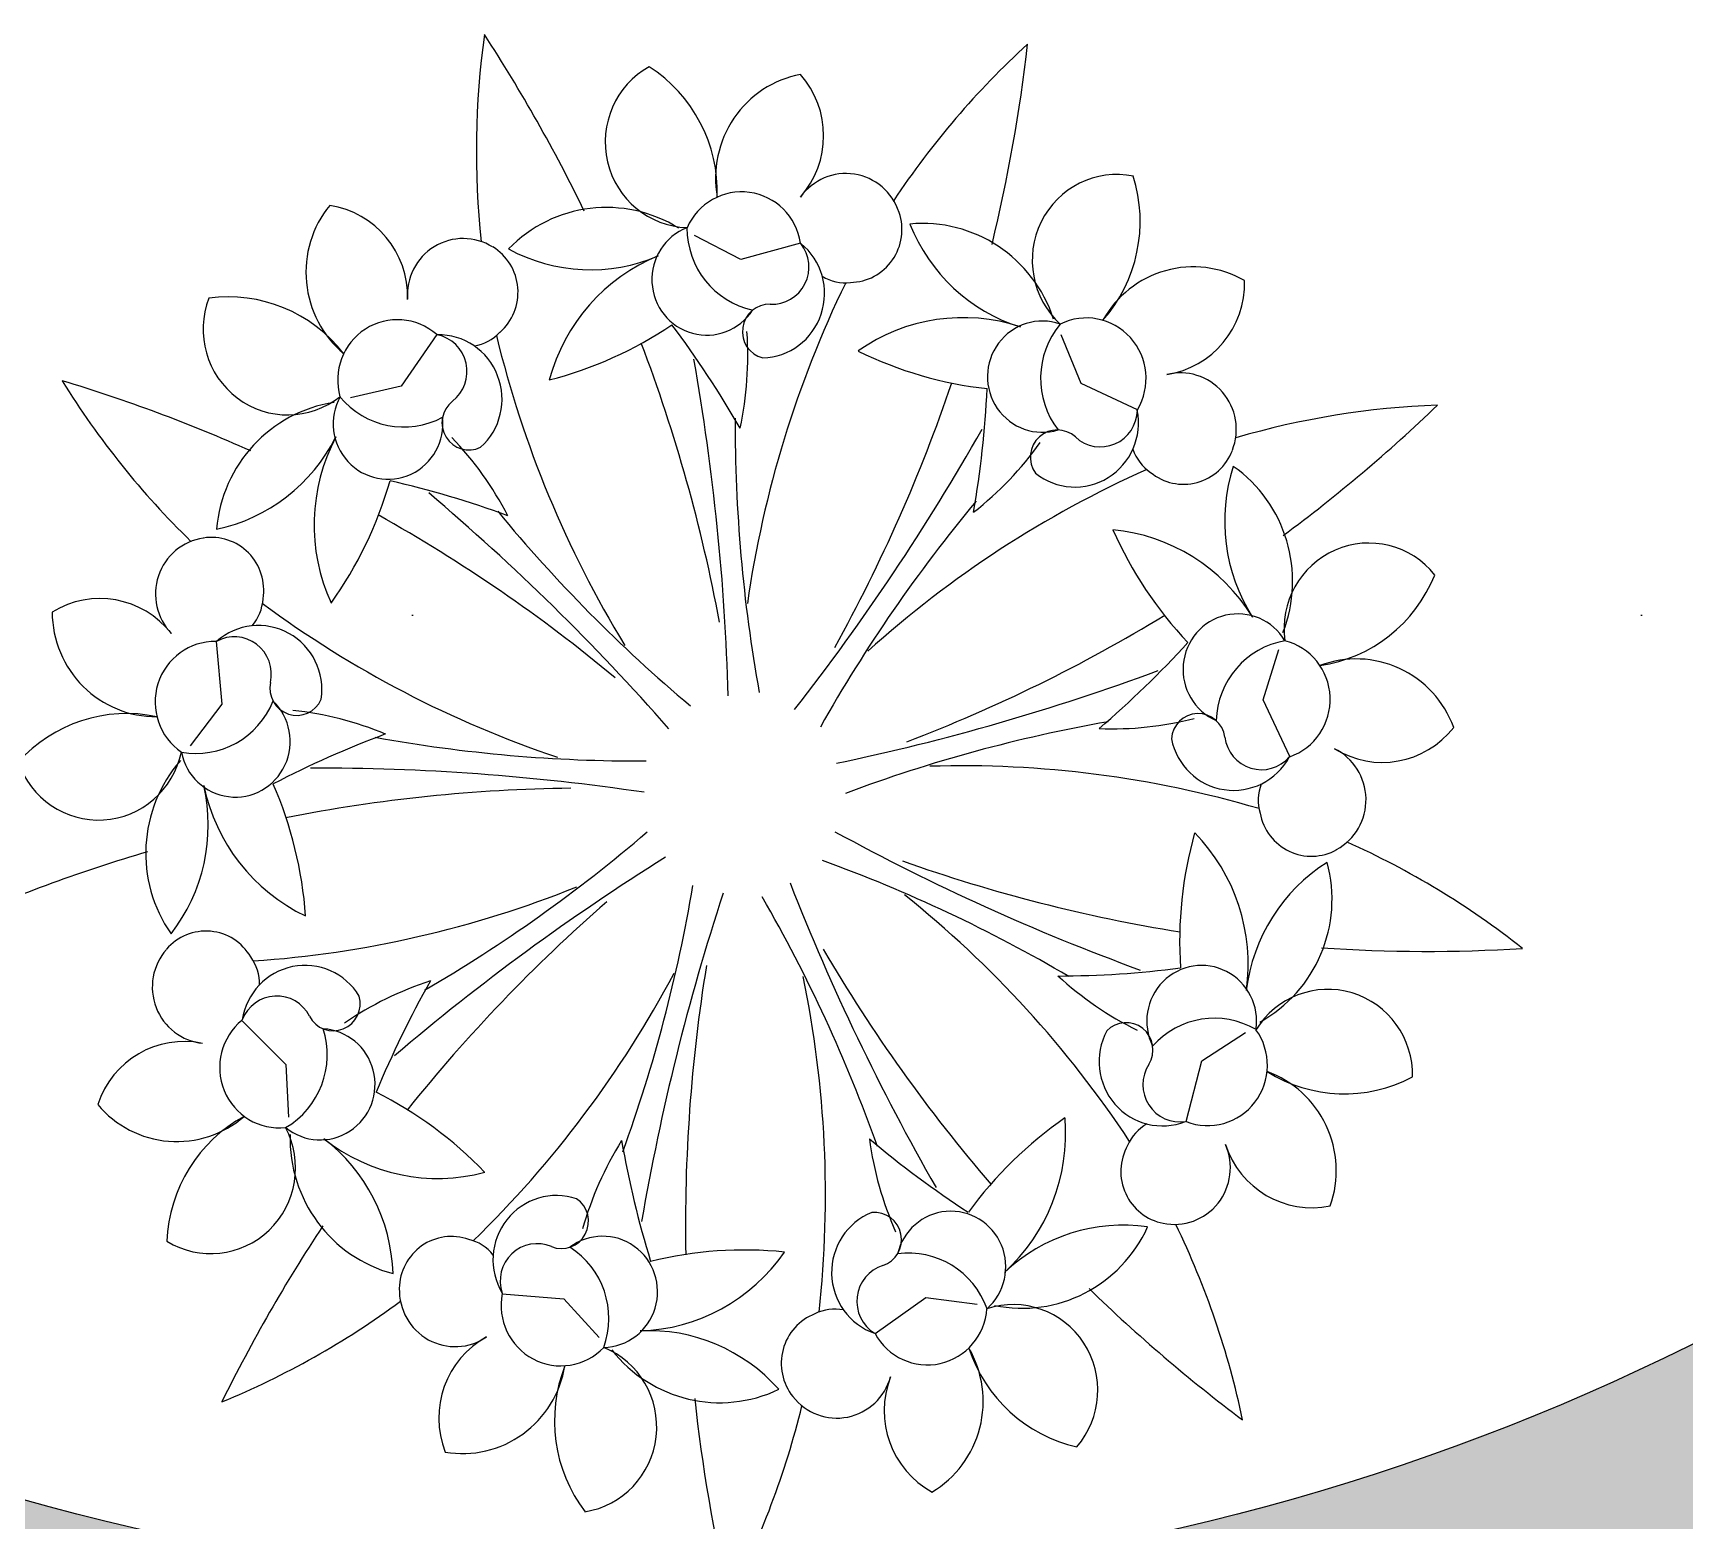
# Model space of a CAD drawing. Header units: millimetres. Extents: x 1351 to 1635, y 1399 to 1500.
# Drawn here: x 1578.28 to 1580.414, y 1470.444 to 1472.366 of the extents above; entities that cross this region are included whole.
import ezdxf

# ---------------------------------------------------------------- set-up
doc = ezdxf.new("R2010")
doc.units = ezdxf.units.MM
doc.layers.get('0').update_dxf_attribs({"color": 181})
doc.layers.add('margen', color=250, linetype='Continuous')

msp = doc.modelspace()

# ---------------------------------------------------------------- hatches: boundary and pattern name
at = {"true_color": 0x2776bb}
h = msp.add_hatch(color=152, dxfattribs=at)
h.dxf.hatch_style = 1
h.paths.add_polyline_path([(1557.6842, 1489.9553), (1615.6587, 1489.7451), (1615.8802, 1457.3756), (1557.4987, 1457.0017)])
h.paths.add_polyline_path([(1557.9493, 1489.9451), (1615.8573, 1489.9451), (1616.0815, 1457.1761), (1557.5866, 1457.0229)])
at = {"true_color": 0x5e67af}
h = msp.add_hatch(color=165, dxfattribs=at)
h.dxf.hatch_style = 1
edge = h.paths.add_edge_path(flags=17)
edge.add_arc((1579.086, 1473.3584), 3, 0, 360)
edge = h.paths.add_edge_path()
edge.add_arc((1579.086, 1473.3584), 4, 0, 360)
at = {"true_color": 0x58ba48}
h = msp.add_hatch(dxfattribs=at)
h.set_pattern_fill('DOTS', color=85)
edge = h.paths.add_edge_path()
edge.add_arc((1579.086, 1473.3584), 3, 0, 360)

# ---------------------------------------------------------------- linework, layer by layer
at = {"color": 72, "linetype": 'ByBlock'}
for p, q in [((1579.1938, 1472.0732), (1579.1342, 1472.1044)), ((1579.2711, 1472.0945), (1579.1938, 1472.0732)), ((1578.801, 1471.9763), (1578.7553, 1471.9097)), ((1579.6336, 1471.9132), (1579.6077, 1471.9759)), ((1578.7553, 1471.9097), (1578.6898, 1471.8947)), ((1579.7064, 1471.8792), (1579.6336, 1471.9132)), ((1578.516, 1471.5798), (1578.5233, 1471.499)), ((1579.8689, 1471.5044), (1579.8889, 1471.5693)), ((1579.903, 1471.4311), (1579.8689, 1471.5044)), ((1578.5233, 1471.499), (1578.4826, 1471.4449)), ((1578.5494, 1471.0905), (1578.6062, 1471.0334)), ((1579.7896, 1471.0382), (1579.8461, 1471.0749)), ((1578.6062, 1471.0334), (1578.6094, 1470.9655)), ((1579.7691, 1470.9598), (1579.7896, 1471.0382)), ((1578.8856, 1470.7375), (1578.9654, 1470.7308)), ((1578.9654, 1470.7308), (1579.011, 1470.6808)), ((1579.3673, 1470.6859), (1579.4328, 1470.7326)), ((1579.4328, 1470.7326), (1579.4994, 1470.724))]:
    msp.add_line(p, q, dxfattribs=at)
for centre, major_axis, start_param, end_param in [((1579.928, 1472.2129), (0, 1.089), 1.431891, 1.677896), ((1577.1555, 1471.2216), (0, 2.0714), -1.113762, -0.986814), ((1580.2847, 1471.5425), (0, 1.089), 0.73376, 0.979765), ((1577.5314, 1472.5872), (0, 2.0714), 4.471291, 4.59824), ((1579.1282, 1472.2251), (0, 0.1108), 0.50283, 3.106539), ((1578.9741, 1472.1601), (0, 0.1918), 4.68025, 5.718854), ((1579.2955, 1472.1786), (0, 0.1359), 0.182639, 1.753784), ((1579.1832, 1472.2331), (0, 0.1191), 3.985319, 5.439459), ((1579.3297, 1472.1112), (0, 0.0731), -1.251639, 0.946535), ((1579.6798, 1472.0722), (0, 0.1108), -0.195302, 2.408407), ((1579.1949, 1472.0825), (0, 0.0781), -1.416622, 1.151683), ((1579.5204, 1472.1227), (0, 0.1918), 3.982119, 5.020722), ((1578.7663, 1472.0566), (0, 0.1359), 0.880771, 2.451916), ((1578.6457, 1472.0252), (0, 0.1191), 4.683451, 6.13759), ((1579.0203, 1471.9599), (0, 0.1805), -0.551401, 0.790106), ((1579.3346, 1472.1119), (0, 0.0683), 3.154442, 5.043694), ((1579.4288, 1471.9393), (0, 0.1805), -1.249533, 0.091975), ((1578.8353, 1472.0272), (0, 0.0731), -0.553507, 1.644667), ((1579.1499, 1472.0473), (0, 0.0718), 0.368589, 4.130593), ((1579.2317, 1472.1141), (0, 0.1087), 1.56872, 2.930462), ((1579.6212, 1472.204), (0, 0.2279), 1.952877, 2.843257), ((1578.8386, 1472.0309), (0, 0.0683), 3.852574, 5.741826), ((1578.9997, 1472.2879), (0, 0.2279), 2.651008, 3.541389), ((1579.1764, 1471.8543), (0, 0.2413), 0.383083, 1.304591), ((1579.22, 1472.0292), (0, 0.0831), 3.169107, 5.605334), ((1579.2342, 1472.0636), (0, 0.0483), 3.094486, 5.389667), ((1579.7784, 1471.9278), (0, 0.1359), -0.515493, 1.055653), ((1580.5652, 1471.4279), (0, 1.3942), 1.113667, 1.42615), ((1579.329, 1472.102), (0, 0.0588), 2.599502, 3.25332), ((1579.727, 1472.0426), (0, 0.1191), 3.287188, 4.741327), ((1578.6086, 1471.9833), (0, 0.1108), 1.200962, 3.804671), ((1578.5318, 1471.8332), (0, 0.1918), -0.904803, 0.1338), ((1579.2307, 1471.9802), (0, 0.0352), -0.038209, 2.89582), ((1578.7502, 1471.9174), (0, 0.0781), -0.718491, 1.849814), ((1579.4812, 1471.7568), (0, 0.2413), -0.315049, 0.606459), ((1579.5835, 1471.9219), (0, 0.0718), -0.329542, 3.432461), ((1579.6403, 1471.9196), (0, 0.0781), 4.168431, 6.736736), ((1578.8033, 1471.8929), (0, 0.0831), 3.867239, 6.303466), ((1578.7924, 1471.9286), (0, 0.0483), 3.792618, 6.087799), ((1578.8405, 1472.0197), (0, 0.0588), 3.297633, 3.951451), ((1580.2156, 1472.3077), (0, 1.3942), 1.811799, 2.124282), ((1578.8211, 1472.4197), (0, 0.5178), 3.389267, 3.729894), ((1578.0804, 1471.2006), (0, 1.3028), -1.04417, -0.920828), ((1578.7666, 1471.9489), (0, 0.4417), 4.499057, 4.78302), ((1579.6886, 1471.9198), (0, 0.1087), 0.870588, 2.232331), ((1577.1555, 1471.2216), (0, 2.0714), -1.384708, -1.203606), ((1579.5681, 1472.4211), (0, 0.5178), 2.691135, 3.031762), ((1576.2587, 1471.4245), (0, 2.9561), -1.542047, -1.393957), ((1579.7618, 1471.8538), (0, 0.0731), 4.333414, 6.531589), ((1579.229, 1472.4943), (0, 1.089), 2.130023, 2.376028), ((1577.7346, 1469.9309), (0, 2.0714), -0.415631, -0.288682), ((1577.5314, 1472.5872), (0, 2.0714), 4.200346, 4.381447), ((1578.6944, 1471.7099), (0, 0.1805), 0.14673, 1.488238), ((1578.7382, 1471.8612), (0, 0.0718), 1.066721, 4.828724), ((1578.7584, 1471.9656), (0, 0.1087), 2.266851, 3.628594), ((1578.8426, 1471.8623), (0, 0.0352), 0.659923, 3.593952), ((1578.2266, 1471.9692), (0, 1.3028), 4.540883, 4.664225), ((1581.1076, 1471.8622), (0, 1.9447), 1.567642, 1.750816), ((1579.6256, 1471.8624), (0, 0.0831), 2.470976, 4.907203), ((1579.6585, 1471.8795), (0, 0.0483), 2.396354, 4.691535), ((1580.1322, 1470.7968), (0, 1.089), 0.035628, 0.281633), ((1578.6865, 1473.3886), (0, 2.0714), 3.773159, 3.900108), ((1578.4703, 1471.9478), (0, 0.2279), 3.34914, 4.239521), ((1578.881, 1471.7306), (0, 0.2413), 1.081215, 2.002722), ((1578.5069, 1471.5364), (0, 0.4417), -1.085996, -0.802033), ((1576.9733, 1473.3261), (0, 2.9561), 4.043007, 4.191097), ((1579.6028, 1471.8179), (0, 0.0352), -0.736341, 2.197688), ((1579.2274, 1472.096), (0, 0.4417), 3.800925, 4.084888), ((1579.7554, 1471.8473), (0, 0.0588), 1.90137, 2.555188), ((1579.766, 1471.8512), (0, 0.0683), 2.45631, 4.345562), ((1580.2744, 1470.5265), (0, 1.3942), 0.415535, 0.728018), ((1580.0441, 1471.7352), (0, 0.2279), 1.254745, 2.145126), ((1579.7285, 1471.6577), (0, 0.1805), 4.335521, 5.677028), ((1578.2498, 1471.9325), (0, 0.5178), 4.087399, 4.428025), ((1578.4565, 1470.5167), (0, 1.3028), -0.346039, -0.222697), ((1576.9188, 1469.5028), (0, 2.9561), -0.843915, -0.695825), ((1580.9656, 1470.5062), (0, 1.9447), 0.869511, 1.052685), ((1577.7346, 1469.9309), (0, 2.0714), -0.686576, -0.505475), ((1580.3554, 1472.9933), (0, 1.9447), 2.265774, 2.448948), ((1578.5101, 1471.646), (0, 0.0683), 4.550706, 6.439957), ((1579.6528, 1471.4838), (0, 0.2413), -1.01318, -0.091673), ((1580.1412, 1471.9362), (0, 0.5178), 1.993004, 2.33363), ((1580.0052, 1471.5962), (0, 0.1108), -0.893433, 1.710275), ((1578.5099, 1471.6411), (0, 0.0731), 0.144624, 2.342799), ((1579.9152, 1471.7386), (0, 0.1918), 3.283987, 4.322591), ((1578.3659, 1471.5162), (0, 0.1191), -0.901603, 0.552537), ((1578.5187, 1471.6387), (0, 0.0588), 3.995765, 4.649583), ((1578.4384, 1471.6187), (0, 0.1359), 1.578902, 3.150048), ((1579.3892, 1472.7542), (0, 1.3942), 2.50993, 2.822414), ((1578.6865, 1473.3886), (0, 2.0714), 3.502214, 3.683316), ((1579.8361, 1471.5437), (0, 0.0718), -1.027674, 2.734329), ((1578.5707, 1471.5174), (0, 0.0831), 4.565371, 7.001598), ((1578.5396, 1471.5376), (0, 0.0483), 4.490749, 6.78593), ((1578.5144, 1471.5017), (0, 0.0781), -0.020359, 2.547946), ((1578.8266, 1472.4629), (0, 1.3028), 3.842751, 3.966093), ((1579.9152, 1471.4737), (0, 0.1087), 0.172456, 1.534199), ((1579.8781, 1471.505), (0, 0.0781), 3.4703, 6.038605), ((1579.9891, 1471.4214), (0, 0.1359), -1.213625, 0.357521), ((1578.6202, 1471.5196), (0, 0.0352), 1.358054, 4.292083), ((1578.7281, 1474.3179), (0, 2.9561), 3.344875, 3.492965), ((1578.5408, 1471.4507), (0, 0.0718), 1.764853, 5.526856), ((1578.4901, 1471.5439), (0, 0.1087), 2.964983, 4.326726), ((1578.4006, 1471.295), (0, 0.1918), -0.206672, 0.831932), ((1578.57, 1471.0514), (0, 0.4417), -0.387865, -0.103902), ((1579.6737, 1471.9088), (0, 0.4417), 3.102794, 3.386757), ((1579.7848, 1471.4515), (0, 0.0352), -1.434472, 1.499557), ((1579.1788, 1470.2375), (0, 1.3028), 0.352093, 0.475435), ((1579.9959, 1469.5599), (0, 1.9447), 0.171379, 0.354553), ((1580.0226, 1471.5428), (0, 0.1191), 2.589056, 4.043195), ((1579.0609, 1473.3703), (0, 1.9447), 2.963906, 3.14708), ((1579.8306, 1471.4707), (0, 0.0831), 1.772844, 4.209071), ((1579.8666, 1471.4625), (0, 0.0483), 1.698222, 3.993403), ((1579.9294, 1471.3755), (0, 0.0731), 3.635283, 5.833457), ((1578.3641, 1471.46), (0, 0.1108), 1.899093, 4.502802), ((1578.6034, 1471.3064), (0, 0.1805), 0.844862, 2.18637), ((1578.6447, 1468.4603), (0, 2.9561), -0.145783, 0.002306), ((1579.4793, 1470.0251), (0, 1.3942), -0.282596, 0.029887), ((1578.1215, 1471.1876), (0, 0.5178), -1.497655, -1.157028), ((1579.9204, 1471.3747), (0, 0.0588), 1.203238, 1.857056), ((1578.2807, 1471.3428), (0, 0.2279), 4.047272, 4.937652), ((1578.7333, 1471.4436), (0, 0.2413), 1.779346, 2.700854), ((1578.9978, 1469.319), (0, 2.0714), 0.011556, 0.192657), ((1579.931, 1471.3708), (0, 0.0683), 1.758179, 3.64743), ((1577.8299, 1472.8167), (0, 1.9447), 3.662038, 3.845211), ((1580.7022, 1473.9357), (0, 2.9561), 2.646744, 2.794833), ((1580.2723, 1471.1917), (0, 0.5178), 1.294872, 1.635498), ((1579.611, 1471.163), (0, 0.2413), 4.571873, 5.493381), ((1579.542, 1470.3248), (0, 1.089), -0.662504, -0.416499), ((1578.9978, 1469.319), (0, 2.0714), 0.282501, 0.40945), ((1580.6287, 1468.7846), (0, 2.9561), 0.552348, 0.700438), ((1578.6521, 1469.4659), (0, 1.9447), -0.526753, -0.343579), ((1580.0802, 1473.251), (0, 2.0714), 2.804082, 2.985184), ((1580.0703, 1471.101), (0, 0.2279), 0.556613, 1.446994), ((1579.7794, 1471.247), (0, 0.1805), 3.637389, 4.978897), ((1581.9717, 1472.3585), (0, 2.9561), 1.948612, 2.096702), ((1578.4726, 1472.5584), (0, 1.3942), 3.208062, 3.520545), ((1577.2384, 1471.5917), (0, 1.9447), 4.360169, 4.543343), ((1581.9427, 1470.3241), (0, 2.9561), 1.25048, 1.39857), ((1577.5631, 1470.2684), (0, 1.9447), -1.224884, -1.04171), ((1578.5518, 1470.1585), (0, 1.3942), -0.980728, -0.668245), ((1580.354, 1469.6722), (0, 2.0714), 0.709687, 0.890789), ((1578.5028, 1471.1375), (0, 0.0683), -1.034348, 0.854904), ((1578.5058, 1471.1336), (0, 0.0731), 0.842756, 3.04093), ((1581.0605, 1472.2387), (0, 2.0714), 2.105951, 2.287052), ((1580.0802, 1473.251), (0, 2.0714), 3.075028, 3.201976), ((1578.6309, 1471.0784), (0, 0.0831), -1.019683, 1.416544), ((1578.514, 1471.1375), (0, 0.0588), 4.693897, 5.347715), ((1581.1686, 1470.8253), (0, 2.0714), 1.407819, 1.588921), ((1579.7893, 1471.0896), (0, 0.0718), 4.55738, 8.319383), ((1578.9262, 1470.721), (0, 0.4417), 0.310267, 0.59423), ((1579.9095, 1470.4936), (0, 1.3028), 1.050225, 1.173567), ((1577.8948, 1471.812), (0, 1.3942), 3.906194, 4.218677), ((1577.926, 1470.8642), (0, 1.3942), 4.604325, 4.916809), ((1579.5997, 1472.4506), (0, 1.3028), 3.14462, 3.267962), ((1579.8968, 1471.475), (0, 0.4417), 2.404662, 2.688625), ((1579.9523, 1471.0198), (0, 0.1108), 4.69162, 7.295329), ((1578.5943, 1471.0737), (0, 0.0483), -1.094304, 1.200877), ((1578.6674, 1471.1122), (0, 0.0352), 2.056186, 4.990215), ((1579.8056, 1470.9845), (0, 0.1087), -0.525675, 0.836067), ((1578.5978, 1471.0297), (0, 0.0781), 0.677773, 3.246078), ((1578.6504, 1471.0079), (0, 0.0718), 2.462985, 6.224988), ((1578.5523, 1471.0462), (0, 0.1087), 3.663115, 5.024857), ((1579.7388, 1471.0373), (0, 0.0831), 1.074712, 3.510939), ((1579.6916, 1471.0524), (0, 0.0352), 4.150581, 7.08461), ((1579.797, 1471.0326), (0, 0.0781), 2.772168, 5.340473), ((1578.4748, 1470.9442), (0, 0.1191), -0.203471, 1.250669), ((1579.7611, 1471.0076), (0, 0.0483), 1.000091, 3.295272), ((1579.9737, 1471.1874), (0, 0.1918), 2.585855, 3.624459), ((1579.8289, 1470.8963), (0, 0.1359), 4.371429, 5.942574), ((1578.4962, 1470.5334), (0, 0.5178), -0.799523, -0.458897), ((1578.4652, 1471.0699), (0, 0.1359), 2.277034, 3.848179), ((1578.6418, 1470.7974), (0, 0.1918), 0.49146, 1.530064), ((1578.5092, 1470.9), (0, 0.1108), 2.597225, 5.200934), ((1579.9001, 1470.5361), (0, 0.5178), 0.59674, 0.937367), ((1579.3752, 1470.9445), (0, 0.2413), 3.873741, 4.795249), ((1579.7467, 1470.9053), (0, 0.0588), 0.505107, 1.158924), ((1578.7899, 1470.938), (0, 0.1805), 1.542994, 2.884501), ((1578.8023, 1471.1276), (0, 0.2413), 2.477478, 3.398986), ((1578.5196, 1470.7559), (0, 0.2279), -1.537782, -0.647401), ((1579.409, 1470.6997), (0, 0.4417), 1.008399, 1.292362), ((1580.3065, 1471.1653), (0, 1.3028), 1.748356, 1.871698), ((1580.1842, 1471.9382), (0, 1.3028), 2.446488, 2.56983), ((1579.7923, 1470.9974), (0, 0.4417), 1.70653, 1.990493), ((1579.7523, 1470.8955), (0, 0.0683), 1.060047, 2.949299), ((1579.7541, 1470.9001), (0, 0.0731), 2.937151, 5.135326), ((1579.9316, 1470.9676), (0, 0.1191), 1.890924, 3.345064), ((1578.9558, 1470.7812), (0, 0.0831), -0.321551, 2.114676), ((1578.9623, 1470.831), (0, 0.0352), 2.754318, 5.688347), ((1579.3933, 1470.765), (0, 0.0831), 0.376581, 2.812808), ((1579.3667, 1470.8073), (0, 0.0352), 3.452449, 6.386478), ((1579.4653, 1470.7722), (0, 0.0718), 3.859248, 7.621251), ((1580.354, 1469.6722), (0, 2.0714), 0.980633, 1.107581), ((1579.5575, 1470.8992), (0, 0.1805), 2.939257, 4.280765), ((1579.6877, 1470.5981), (0, 0.2279), -0.141519, 0.748862), ((1578.7901, 1470.3472), (0, 1.089), -1.360635, -1.11463), ((1578.8201, 1470.7431), (0, 0.0683), -0.336216, 1.553035), ((1578.8287, 1470.7505), (0, 0.0588), -0.891157, -0.237339), ((1578.9307, 1470.7538), (0, 0.0483), -0.396173, 1.899008), ((1579.0154, 1470.7399), (0, 0.0718), 3.161116, 6.923119), ((1578.916, 1470.7055), (0, 0.1087), 4.361247, 5.722989), ((1579.1986, 1470.2761), (0, 0.5178), -0.101391, 0.239235), ((1579.0558, 1470.9305), (0, 0.2413), 3.17561, 4.097118), ((1579.411, 1470.6811), (0, 0.1087), -1.223807, 0.137936), ((1579.3915, 1470.7277), (0, 0.0483), 0.301959, 2.59714), ((1578.8249, 1470.7422), (0, 0.0731), 1.540888, 3.739062), ((1578.9613, 1470.7224), (0, 0.0781), 1.375905, 3.944209), ((1579.5457, 1470.6127), (0, 0.1108), 3.993489, 6.597197), ((1581.0605, 1472.2387), (0, 2.0714), 2.376896, 2.503845), ((1578.1197, 1471.6072), (0, 1.089), 3.526286, 3.772291), ((1579.3155, 1470.6588), (0, 0.0588), -0.193025, 0.460793), ((1579.4349, 1470.7236), (0, 0.0781), 2.074036, 4.642341), ((1579.0753, 1470.4618), (0, 0.2279), -0.83965, 0.05073), ((1579.3136, 1470.6476), (0, 0.0683), 0.361915, 2.251167), ((1578.9214, 1470.5769), (0, 0.1191), 0.494661, 1.9488), ((1578.9758, 1470.5654), (0, 0.1108), 3.295357, 5.899066), ((1579.1668, 1470.7772), (0, 0.1805), 2.241126, 3.582633), ((1579.3728, 1470.5984), (0, 0.1359), 3.673297, 5.244443), ((1579.6686, 1470.7271), (0, 0.1918), 1.887724, 2.926327), ((1578.8343, 1470.6669), (0, 0.1359), 2.975166, 4.546311), ((1579.1426, 1470.5731), (0, 0.1918), 1.189592, 2.228196), ((1579.3179, 1470.6499), (0, 0.0731), 2.239019, 4.437194), ((1579.4968, 1470.5861), (0, 0.1191), 1.192792, 2.646932), ((1581.1686, 1470.8253), (0, 2.0714), 1.678764, 1.805713), ((1578.2284, 1470.8537), (0, 1.089), 4.224418, 4.470423)]:
    msp.add_ellipse(centre, major_axis=major_axis, ratio=0.987836, start_param=start_param, end_param=end_param, dxfattribs=at)
at = {"layer": 'margen'}
for radius in [4, 3]:
    msp.add_circle((1579.086, 1473.3584), radius, dxfattribs=at)

doc.saveas('drawing.dxf')
